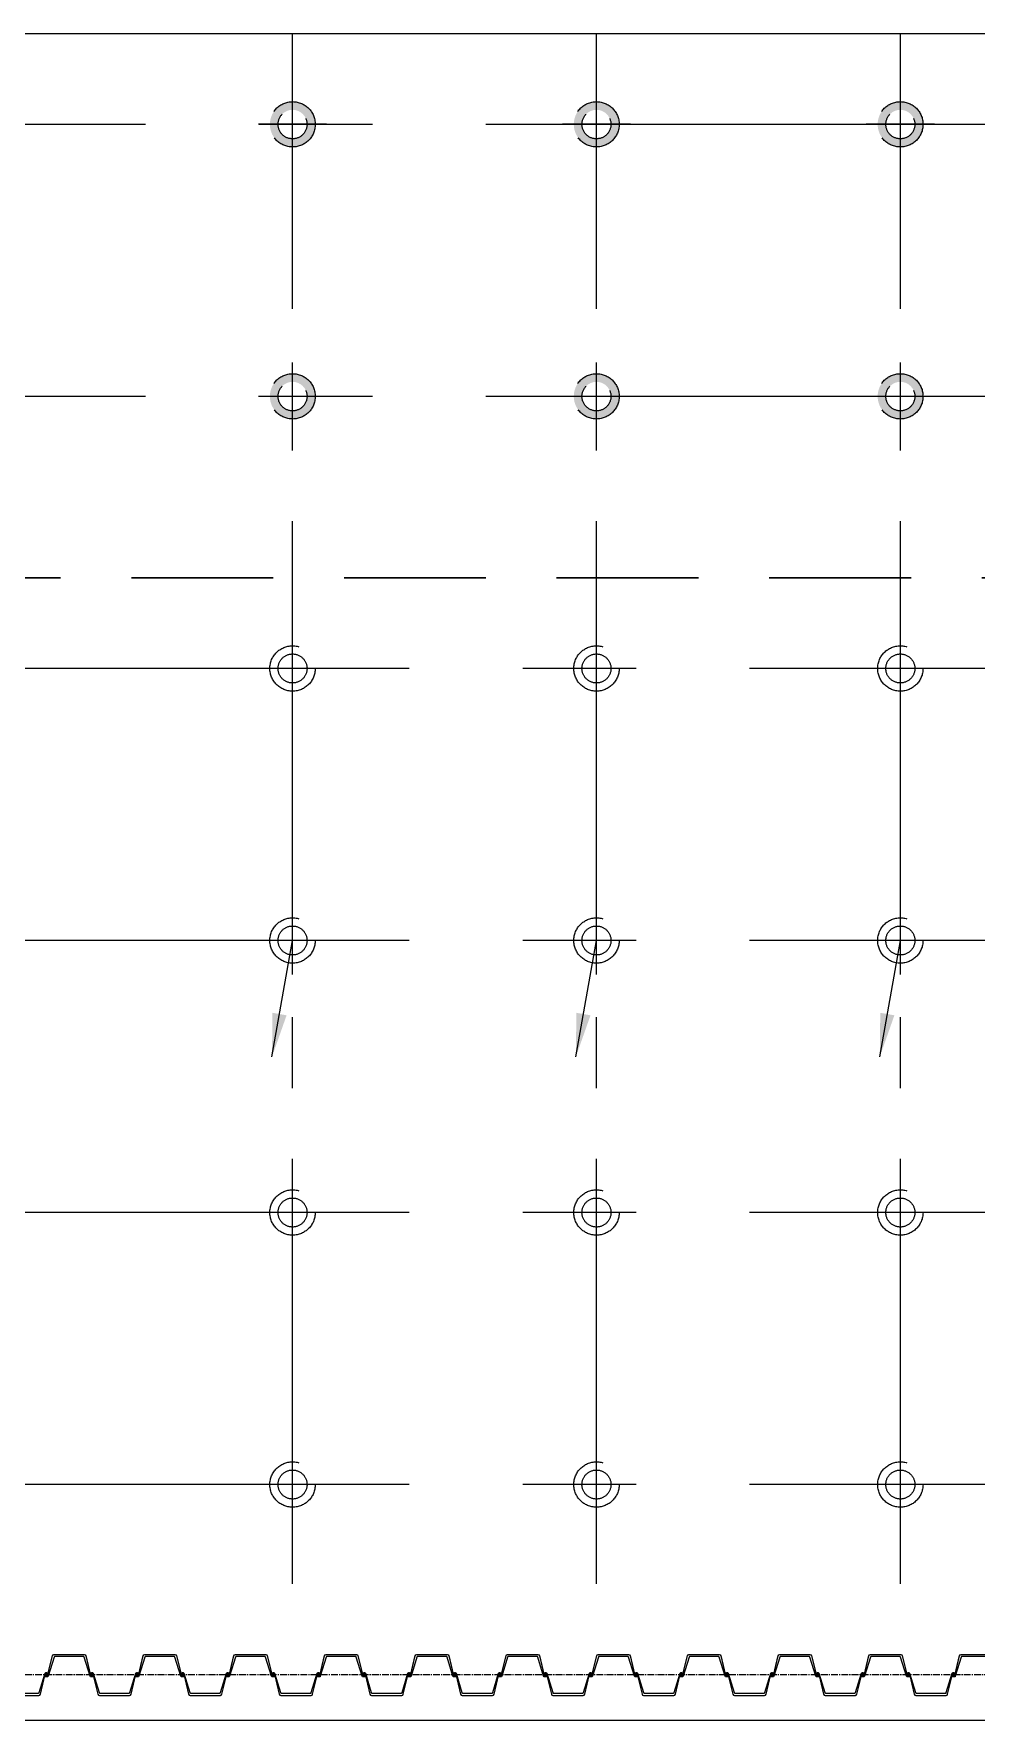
# Model space of a CAD drawing. Extents: x -57534 to 10615, y -13723 to 96319.
# Drawn here: x -12504 to -11465, y 49682 to 51542 of the extents above; entities that cross this region are included whole.
import ezdxf

# ---------------------------------------------------------------- set-up
doc = ezdxf.new("R2010")
doc.units = 0
doc.header["$LTSCALE"] = 5
doc.header["$MEASUREMENT"] = 0
for name, pattern in [('CENTER', [2, 1.25, -0.25, 0.25, -0.25]), ('CENTER2', [1.125, 0.75, -0.125, 0.125, -0.125]), ('HIDDEN', [0.375, 0.25, -0.125])]:
    doc.linetypes.add(name, pattern=pattern)
doc.layers.get('0').update_dxf_attribs({"linetype": 'CONTINUOUS'})
for name, color, linetype in [('BORDER', 2, 'CONTINUOUS'), ('CENTER', 9, 'CENTER2'), ('Coc', 2, 'CONTINUOUS'), ('Cochh', 7, 'CONTINUOUS'), ('Cu', 230, 'CONTINUOUS'), ('DIMENSION', 4, 'CONTINUOUS'), ('HATCH', 7, 'CONTINUOUS'), ('TEXT', 3, 'CONTINUOUS')]:
    doc.layers.add(name, color=color, linetype=linetype)
doc.layers.add('Border k in', color=241, linetype='CONTINUOUS', lineweight=30, plot=False)
doc.layers.add('KHUAT', color=235, linetype='HIDDEN', lineweight=18)
doc.styles.add('DIM', font='romans.shx', dxfattribs={"width": 0.65})
doc.dimstyles.new('1-400', dxfattribs={"dimscale": 400, "dimtxt": 0.22, "dimasz": 0.12, "dimexe": 0.1, "dimexo": 0.1, "dimgap": 0.08, "dimtad": 1, "dimdec": 0, "dimzin": 0, "dimdsep": 46, "dimtxsty": 'DIM', "dimblk": 'ARCHTICK', "dimcen": 0.15, "dimdle": 0.1, "dimclrd": 4, "dimclre": 7, "dimclrt": 2, "dimaunit": 1, "dimadec": 0, "dimazin": 0, "dimtfac": 1, "dimtdec": 0, "dimtix": 1, "dimtmove": 1, "dimatfit": 3, "dimfxl": 1, "dimtolj": 1, "dimtzin": 0, "dimarcsym": 0})

# ---------------------------------------------------------------- blocks, each defined once
blk = doc.blocks.new('_ArchTick')
at = {"color": 0, "linetype": 'ByBlock', "const_width": 0.15}
blk.add_lwpolyline([(-0.5, -0.5), (0.5, 0.5)], dxfattribs=at)
blk = doc.blocks.new('CocD500_HH')
at = {"layer": 'CENTER', "ltscale": 50}
for p, q in [((0, 37.5), (0, -37.5)), ((-37.5, 0), (37.5, 0))]:
    blk.add_line(p, q, dxfattribs=at)
at = {"layer": 'KHUAT', "ltscale": 100}
for radius in [25, 16]:
    blk.add_circle((0, 0), radius, dxfattribs=at)
blk = doc.blocks.new('Cu SKSP-V SY390')
at = {"layer": 'CENTER'}
for p, q in [((-25, 20.3), (-25, 24.7)), ((25, 20.3), (25, 24.7))]:
    blk.add_line(p, q, dxfattribs=at)
at = {"layer": 'Cu'}
blk.add_lwpolyline([(-16.6, 2.7, 0.331206), (-15.7, 2), (15.7, 2, 0.331206), (16.6, 2.7), (23.1, 23.9, -0.331206), (24.1, 24.7), (25.3, 24.7, -0.223582), (26.5, 24.1, -0.452935), (26.1, 22.2), (25, 21.7, -0.518485), (24.2, 21.9, -0.300037), (24.7, 22.4), (25.7, 22.9, 0.427626), (25.8, 23.6, 0.215462), (25.3, 23.9), (24.5, 23.9, 0.331206), (23.7, 23.3), (18.4, 1.3, -0.331206), (16.7, 0), (-16.7, 0, -0.331206), (-18.4, 1.3), (-23.7, 23.3, 0.331206), (-24.5, 23.9), (-25.3, 23.9, 0.215462), (-25.8, 23.6, 0.427626), (-25.7, 22.9), (-24.7, 22.4, -0.300037), (-24.2, 21.9, -0.518485), (-25, 21.7), (-26.1, 22.2, -0.452935), (-26.5, 24.1, -0.223582), (-25.3, 24.7), (-24.1, 24.7, -0.331206), (-23.1, 23.9)], format="xyb", close=True, dxfattribs=at)
blk = doc.blocks.new('Cu SKSP-V Loai SY390')
at = {"layer": 'CENTER'}
for p, q in [((-25, 20.3), (-25, 24.7)), ((25, 20.3), (25, 24.7))]:
    blk.add_line(p, q, dxfattribs=at)
at = {"layer": 'Cu'}
blk.add_lwpolyline([(-16.6, 2.7, 0.331206), (-15.7, 2), (15.7, 2, 0.331206), (16.6, 2.7), (23.1, 23.9, -0.331206), (24.1, 24.7), (25.3, 24.7, -0.223582), (26.5, 24.1, -0.452935), (26.1, 22.2), (25, 21.7, -0.518485), (24.2, 21.9, -0.300037), (24.7, 22.4), (25.7, 22.9, 0.427626), (25.8, 23.6, 0.215462), (25.3, 23.9), (24.5, 23.9, 0.331206), (23.7, 23.3), (18.4, 1.3, -0.331206), (16.7, 0), (-16.7, 0, -0.331206), (-18.4, 1.3), (-23.7, 23.3, 0.331206), (-24.5, 23.9), (-25.3, 23.9, 0.215462), (-25.8, 23.6, 0.427626), (-25.7, 22.9), (-24.7, 22.4, -0.300037), (-24.2, 21.9, -0.518485), (-25, 21.7), (-26.1, 22.2, -0.452935), (-26.5, 24.1, -0.223582), (-25.3, 24.7), (-24.1, 24.7, -0.331206), (-23.1, 23.9)], format="xyb", close=True, dxfattribs=at)
at = {"layer": 'DIMENSION'}
blk.add_blockref('Cu SKSP-V SY390', (0, 0), dxfattribs=at)
blk = doc.blocks.new('*U91')
at = {"layer": 'DIMENSION', "xscale": -1, "rotation": 180}
for p in [(1650, 45), (1750, 45), (1850, 45), (1950, 45), (2050, 45), (2150, 45), (2250, 45), (2350, 45), (2450, 45), (2550, 45), (2650, 45)]:
    blk.add_blockref('Cu SKSP-V Loai SY390', p, dxfattribs=at)
at = {"layer": 'DIMENSION'}
for p in [(1600, 0), (1700, 0), (1800, 0), (1900, 0), (2000, 0), (2100, 0), (2200, 0), (2300, 0), (2400, 0), (2500, 0), (2600, 0)]:
    blk.add_blockref('Cu SKSP-V Loai SY390', p, dxfattribs=at)
blk = doc.blocks.new('cocbs')
at = {"layer": 'Coc'}
h = blk.add_hatch(color=256, dxfattribs=at)
h.paths.add_polyline_path([(-46596.3, 9805.7), (-46596.3, 9796.7, -0.414214), (-46580.3, 9780.7), (-46571.3, 9780.7, 0.414214)])
h.paths.add_polyline_path([(-46571.3, 9780.7), (-46580.3, 9780.7, -0.414214), (-46596.3, 9764.7), (-46596.3, 9755.7, 0.414214)])
h.paths.add_polyline_path([(-46612.3, 9780.7), (-46621.3, 9780.7, 0.414214), (-46596.3, 9755.7), (-46596.3, 9764.7, -0.414214)])
h.paths.add_polyline_path([(-46596.3, 9796.7), (-46596.3, 9805.7, 0.414214), (-46621.3, 9780.7), (-46612.3, 9780.7, -0.414214)])
at = {"layer": 'Coc', "color": 8, "linetype": 'HIDDEN', "ltscale": 50}
for radius in [25, 16]:
    blk.add_circle((-46596.3, 9780.7), radius, dxfattribs=at)
at = {"layer": 'Cochh', "linetype": 'CENTER', "ltscale": 25}
for p, q in [((-46596.3, 9818.2), (-46596.3, 9743.2)), ((-46633.8, 9780.7), (-46558.8, 9780.7))]:
    blk.add_line(p, q, dxfattribs=at)
blk = doc.blocks.new('A$C7E87390C')
at = {"layer": 'BORDER'}
for p, q in [((4548.5, 5299.4), (768.5, 5299.4)), ((1070.5, 3439.4), (4548.5, 3439.4))]:
    blk.add_line(p, q, dxfattribs=at)
at = {"layer": 'Border k in', "linetype": 'HIDDEN', "ltscale": 125}
blk.add_line((1070.5, 4039.4), (4548.5, 4039.4), dxfattribs=at)
at = {"layer": 'CENTER', "ltscale": 2}
blk.add_line((779.8, 5249.4), (4517.7, 5249.4), dxfattribs=at)
at = {"layer": 'CENTER', "ltscale": 125}
for p, q in [((2488.5, 5149), (2488.5, 3439.4)), ((2823.5, 5149), (2823.5, 3439.4)), ((3158.5, 5149), (3158.5, 3439.4))]:
    blk.add_line(p, q, dxfattribs=at)
at = {"layer": 'CENTER', "ltscale": 200}
for p, q in [((779.8, 5039.4), (4464.8, 5039.4)), ((779.8, 4739.4), (4503.8, 4739.4)), ((779.8, 4439.4), (4503.8, 4439.4)), ((779.8, 4139.4), (4503.8, 4139.4)), ((1070.5, 3839.4), (4548.5, 3839.4)), ((1070.5, 3539.4), (4548.5, 3539.4))]:
    blk.add_line(p, q, dxfattribs=at)
at = {"layer": 'DIMENSION'}
for points in [[(2438.2, 5269.1, -0.331206), (2439.1, 5269.8), (2470.5, 5269.8, -0.331206), (2471.4, 5269.1), (2477.9, 5247.9, 0.331206), (2478.8, 5247.2), (2480.1, 5247.2, 0.223582), (2481.3, 5247.7, 0.452935), (2480.9, 5249.6), (2479.8, 5250.1, 0.518485), (2479, 5249.9, 0.300037), (2479.5, 5249.4), (2480.5, 5248.9, -0.427626), (2480.6, 5248.2, -0.215462), (2480.1, 5248), (2479.3, 5248, -0.331206), (2478.5, 5248.6), (2473.2, 5270.6, 0.331206), (2471.5, 5271.9), (2438.1, 5271.9, 0.331206), (2436.4, 5270.6), (2431.1, 5248.6, -0.331206), (2430.3, 5248), (2429.5, 5248, -0.215462), (2429, 5248.2, -0.427626), (2429.1, 5248.9), (2430.1, 5249.4, 0.300037), (2430.6, 5249.9, 0.518485), (2429.8, 5250.1), (2428.7, 5249.6, 0.452935), (2428.3, 5247.7, 0.223582), (2429.5, 5247.2), (2430.7, 5247.2, 0.331206), (2431.7, 5247.9)], [(2538.2, 5269.1, -0.331206), (2539.1, 5269.8), (2570.5, 5269.8, -0.331206), (2571.4, 5269.1), (2577.9, 5247.9, 0.331206), (2578.8, 5247.2), (2580.1, 5247.2, 0.223582), (2581.3, 5247.7, 0.452935), (2580.9, 5249.6), (2579.8, 5250.1, 0.518485), (2579, 5249.9, 0.300037), (2579.5, 5249.4), (2580.5, 5248.9, -0.427626), (2580.6, 5248.2, -0.215462), (2580.1, 5248), (2579.3, 5248, -0.331206), (2578.5, 5248.6), (2573.2, 5270.6, 0.331206), (2571.5, 5271.9), (2538.1, 5271.9, 0.331206), (2536.4, 5270.6), (2531.1, 5248.6, -0.331206), (2530.3, 5248), (2529.5, 5248, -0.215462), (2529, 5248.2, -0.427626), (2529.1, 5248.9), (2530.1, 5249.4, 0.300037), (2530.6, 5249.9, 0.518485), (2529.8, 5250.1), (2528.7, 5249.6, 0.452935), (2528.3, 5247.7, 0.223582), (2529.5, 5247.2), (2530.7, 5247.2, 0.331206), (2531.7, 5247.9)], [(2638.2, 5269.1, -0.331206), (2639.1, 5269.8), (2670.5, 5269.8, -0.331206), (2671.4, 5269.1), (2677.9, 5247.9, 0.331206), (2678.8, 5247.2), (2680.1, 5247.2, 0.223582), (2681.3, 5247.7, 0.452935), (2680.9, 5249.6), (2679.8, 5250.1, 0.518485), (2679, 5249.9, 0.300037), (2679.5, 5249.4), (2680.5, 5248.9, -0.427626), (2680.6, 5248.2, -0.215462), (2680.1, 5248), (2679.3, 5248, -0.331206), (2678.5, 5248.6), (2673.2, 5270.6, 0.331206), (2671.5, 5271.9), (2638.1, 5271.9, 0.331206), (2636.4, 5270.6), (2631.1, 5248.6, -0.331206), (2630.3, 5248), (2629.5, 5248, -0.215462), (2629, 5248.2, -0.427626), (2629.1, 5248.9), (2630.1, 5249.4, 0.300037), (2630.6, 5249.9, 0.518485), (2629.8, 5250.1), (2628.7, 5249.6, 0.452935), (2628.3, 5247.7, 0.223582), (2629.5, 5247.2), (2630.7, 5247.2, 0.331206), (2631.7, 5247.9)], [(2738.2, 5269.1, -0.331206), (2739.1, 5269.8), (2770.5, 5269.8, -0.331206), (2771.4, 5269.1), (2777.9, 5247.9, 0.331206), (2778.8, 5247.2), (2780.1, 5247.2, 0.223582), (2781.3, 5247.7, 0.452935), (2780.9, 5249.6), (2779.8, 5250.1, 0.518485), (2779, 5249.9, 0.300037), (2779.5, 5249.4), (2780.5, 5248.9, -0.427626), (2780.6, 5248.2, -0.215462), (2780.1, 5248), (2779.3, 5248, -0.331206), (2778.5, 5248.6), (2773.2, 5270.6, 0.331206), (2771.5, 5271.9), (2738.1, 5271.9, 0.331206), (2736.4, 5270.6), (2731.1, 5248.6, -0.331206), (2730.3, 5248), (2729.5, 5248, -0.215462), (2729, 5248.2, -0.427626), (2729.1, 5248.9), (2730.1, 5249.4, 0.300037), (2730.6, 5249.9, 0.518485), (2729.8, 5250.1), (2728.7, 5249.6, 0.452935), (2728.3, 5247.7, 0.223582), (2729.5, 5247.2), (2730.7, 5247.2, 0.331206), (2731.7, 5247.9)], [(2838.2, 5269.1, -0.331206), (2839.1, 5269.8), (2870.5, 5269.8, -0.331206), (2871.4, 5269.1), (2877.9, 5247.9, 0.331206), (2878.8, 5247.2), (2880.1, 5247.2, 0.223582), (2881.3, 5247.7, 0.452935), (2880.9, 5249.6), (2879.8, 5250.1, 0.518485), (2879, 5249.9, 0.300037), (2879.5, 5249.4), (2880.5, 5248.9, -0.427626), (2880.6, 5248.2, -0.215462), (2880.1, 5248), (2879.3, 5248, -0.331206), (2878.5, 5248.6), (2873.2, 5270.6, 0.331206), (2871.5, 5271.9), (2838.1, 5271.9, 0.331206), (2836.4, 5270.6), (2831.1, 5248.6, -0.331206), (2830.3, 5248), (2829.5, 5248, -0.215462), (2829, 5248.2, -0.427626), (2829.1, 5248.9), (2830.1, 5249.4, 0.300037), (2830.6, 5249.9, 0.518485), (2829.8, 5250.1), (2828.7, 5249.6, 0.452935), (2828.3, 5247.7, 0.223582), (2829.5, 5247.2), (2830.7, 5247.2, 0.331206), (2831.7, 5247.9)], [(2938.2, 5269.1, -0.331206), (2939.1, 5269.8), (2970.5, 5269.8, -0.331206), (2971.4, 5269.1), (2977.9, 5247.9, 0.331206), (2978.8, 5247.2), (2980.1, 5247.2, 0.223582), (2981.3, 5247.7, 0.452935), (2980.9, 5249.6), (2979.8, 5250.1, 0.518485), (2979, 5249.9, 0.300037), (2979.5, 5249.4), (2980.5, 5248.9, -0.427626), (2980.6, 5248.2, -0.215462), (2980.1, 5248), (2979.3, 5248, -0.331206), (2978.5, 5248.6), (2973.2, 5270.6, 0.331206), (2971.5, 5271.9), (2938.1, 5271.9, 0.331206), (2936.4, 5270.6), (2931.1, 5248.6, -0.331206), (2930.3, 5248), (2929.5, 5248, -0.215462), (2929, 5248.2, -0.427626), (2929.1, 5248.9), (2930.1, 5249.4, 0.300037), (2930.6, 5249.9, 0.518485), (2929.8, 5250.1), (2928.7, 5249.6, 0.452935), (2928.3, 5247.7, 0.223582), (2929.5, 5247.2), (2930.7, 5247.2, 0.331206), (2931.7, 5247.9)], [(3038.2, 5269.1, -0.331206), (3039.1, 5269.8), (3070.5, 5269.8, -0.331206), (3071.4, 5269.1), (3077.9, 5247.9, 0.331206), (3078.8, 5247.2), (3080.1, 5247.2, 0.223582), (3081.3, 5247.7, 0.452935), (3080.9, 5249.6), (3079.8, 5250.1, 0.518485), (3079, 5249.9, 0.300037), (3079.5, 5249.4), (3080.5, 5248.9, -0.427626), (3080.6, 5248.2, -0.215462), (3080.1, 5248), (3079.3, 5248, -0.331206), (3078.5, 5248.6), (3073.2, 5270.6, 0.331206), (3071.5, 5271.9), (3038.1, 5271.9, 0.331206), (3036.4, 5270.6), (3031.1, 5248.6, -0.331206), (3030.3, 5248), (3029.5, 5248, -0.215462), (3029, 5248.2, -0.427626), (3029.1, 5248.9), (3030.1, 5249.4, 0.300037), (3030.6, 5249.9, 0.518485), (3029.8, 5250.1), (3028.7, 5249.6, 0.452935), (3028.3, 5247.7, 0.223582), (3029.5, 5247.2), (3030.7, 5247.2, 0.331206), (3031.7, 5247.9)], [(3138.2, 5269.1, -0.331206), (3139.1, 5269.8), (3170.5, 5269.8, -0.331206), (3171.4, 5269.1), (3177.9, 5247.9, 0.331206), (3178.8, 5247.2), (3180.1, 5247.2, 0.223582), (3181.3, 5247.7, 0.452935), (3180.9, 5249.6), (3179.8, 5250.1, 0.518485), (3179, 5249.9, 0.300037), (3179.5, 5249.4), (3180.5, 5248.9, -0.427626), (3180.6, 5248.2, -0.215462), (3180.1, 5248), (3179.3, 5248, -0.331206), (3178.5, 5248.6), (3173.2, 5270.6, 0.331206), (3171.5, 5271.9), (3138.1, 5271.9, 0.331206), (3136.4, 5270.6), (3131.1, 5248.6, -0.331206), (3130.3, 5248), (3129.5, 5248, -0.215462), (3129, 5248.2, -0.427626), (3129.1, 5248.9), (3130.1, 5249.4, 0.300037), (3130.6, 5249.9, 0.518485), (3129.8, 5250.1), (3128.7, 5249.6, 0.452935), (3128.3, 5247.7, 0.223582), (3129.5, 5247.2), (3130.7, 5247.2, 0.331206), (3131.7, 5247.9)], [(3238.2, 5269.1, -0.331206), (3239.1, 5269.8), (3270.5, 5269.8, -0.331206), (3271.4, 5269.1), (3277.9, 5247.9, 0.331206), (3278.8, 5247.2), (3280.1, 5247.2, 0.223582), (3281.3, 5247.7, 0.452935), (3280.9, 5249.6), (3279.8, 5250.1, 0.518485), (3279, 5249.9, 0.300037), (3279.5, 5249.4), (3280.5, 5248.9, -0.427626), (3280.6, 5248.2, -0.215462), (3280.1, 5248), (3279.3, 5248, -0.331206), (3278.5, 5248.6), (3273.2, 5270.6, 0.331206), (3271.5, 5271.9), (3238.1, 5271.9, 0.331206), (3236.4, 5270.6), (3231.1, 5248.6, -0.331206), (3230.3, 5248), (3229.5, 5248, -0.215462), (3229, 5248.2, -0.427626), (3229.1, 5248.9), (3230.1, 5249.4, 0.300037), (3230.6, 5249.9, 0.518485), (3229.8, 5250.1), (3228.7, 5249.6, 0.452935), (3228.3, 5247.7, 0.223582), (3229.5, 5247.2), (3230.7, 5247.2, 0.331206), (3231.7, 5247.9)], [(3338.2, 5269.1, -0.331206), (3339.1, 5269.8), (3370.5, 5269.8, -0.331206), (3371.4, 5269.1), (3377.9, 5247.9, 0.331206), (3378.8, 5247.2), (3380.1, 5247.2, 0.223582), (3381.3, 5247.7, 0.452935), (3380.9, 5249.6), (3379.8, 5250.1, 0.518485), (3379, 5249.9, 0.300037), (3379.5, 5249.4), (3380.5, 5248.9, -0.427626), (3380.6, 5248.2, -0.215462), (3380.1, 5248), (3379.3, 5248, -0.331206), (3378.5, 5248.6), (3373.2, 5270.6, 0.331206), (3371.5, 5271.9), (3338.1, 5271.9, 0.331206), (3336.4, 5270.6), (3331.1, 5248.6, -0.331206), (3330.3, 5248), (3329.5, 5248, -0.215462), (3329, 5248.2, -0.427626), (3329.1, 5248.9), (3330.1, 5249.4, 0.300037), (3330.6, 5249.9, 0.518485), (3329.8, 5250.1), (3328.7, 5249.6, 0.452935), (3328.3, 5247.7, 0.223582), (3329.5, 5247.2), (3330.7, 5247.2, 0.331206), (3331.7, 5247.9)], [(2488.2, 5229.6, 0.331206), (2489.1, 5228.9), (2520.5, 5228.9, 0.331206), (2521.4, 5229.6), (2527.9, 5250.8, -0.331206), (2528.8, 5251.5), (2530.1, 5251.5, -0.223582), (2531.3, 5251, -0.452935), (2530.9, 5249.1), (2529.8, 5248.6, -0.518485), (2529, 5248.8, -0.300037), (2529.5, 5249.3), (2530.5, 5249.8, 0.427626), (2530.6, 5250.5, 0.215462), (2530.1, 5250.7), (2529.3, 5250.7, 0.331206), (2528.5, 5250.1), (2523.2, 5228.1, -0.331206), (2521.5, 5226.9), (2488.1, 5226.9, -0.331206), (2486.4, 5228.1), (2481.1, 5250.1, 0.331206), (2480.3, 5250.7), (2479.5, 5250.7, 0.215462), (2479, 5250.5, 0.427626), (2479.1, 5249.8), (2480.1, 5249.3, -0.300037), (2480.6, 5248.8, -0.518485), (2479.8, 5248.6), (2478.7, 5249.1, -0.452935), (2478.3, 5251, -0.223582), (2479.5, 5251.5), (2480.7, 5251.5, -0.331206), (2481.7, 5250.8)], [(2588.2, 5229.6, 0.331206), (2589.1, 5228.9), (2620.5, 5228.9, 0.331206), (2621.4, 5229.6), (2627.9, 5250.8, -0.331206), (2628.8, 5251.5), (2630.1, 5251.5, -0.223582), (2631.3, 5251, -0.452935), (2630.9, 5249.1), (2629.8, 5248.6, -0.518485), (2629, 5248.8, -0.300037), (2629.5, 5249.3), (2630.5, 5249.8, 0.427626), (2630.6, 5250.5, 0.215462), (2630.1, 5250.7), (2629.3, 5250.7, 0.331206), (2628.5, 5250.1), (2623.2, 5228.1, -0.331206), (2621.5, 5226.9), (2588.1, 5226.9, -0.331206), (2586.4, 5228.1), (2581.1, 5250.1, 0.331206), (2580.3, 5250.7), (2579.5, 5250.7, 0.215462), (2579, 5250.5, 0.427626), (2579.1, 5249.8), (2580.1, 5249.3, -0.300037), (2580.6, 5248.8, -0.518485), (2579.8, 5248.6), (2578.7, 5249.1, -0.452935), (2578.3, 5251, -0.223582), (2579.5, 5251.5), (2580.7, 5251.5, -0.331206), (2581.7, 5250.8)], [(2688.2, 5229.6, 0.331206), (2689.1, 5228.9), (2720.5, 5228.9, 0.331206), (2721.4, 5229.6), (2727.9, 5250.8, -0.331206), (2728.8, 5251.5), (2730.1, 5251.5, -0.223582), (2731.3, 5251, -0.452935), (2730.9, 5249.1), (2729.8, 5248.6, -0.518485), (2729, 5248.8, -0.300037), (2729.5, 5249.3), (2730.5, 5249.8, 0.427626), (2730.6, 5250.5, 0.215462), (2730.1, 5250.7), (2729.3, 5250.7, 0.331206), (2728.5, 5250.1), (2723.2, 5228.1, -0.331206), (2721.5, 5226.9), (2688.1, 5226.9, -0.331206), (2686.4, 5228.1), (2681.1, 5250.1, 0.331206), (2680.3, 5250.7), (2679.5, 5250.7, 0.215462), (2679, 5250.5, 0.427626), (2679.1, 5249.8), (2680.1, 5249.3, -0.300037), (2680.6, 5248.8, -0.518485), (2679.8, 5248.6), (2678.7, 5249.1, -0.452935), (2678.3, 5251, -0.223582), (2679.5, 5251.5), (2680.7, 5251.5, -0.331206), (2681.7, 5250.8)], [(2788.2, 5229.6, 0.331206), (2789.1, 5228.9), (2820.5, 5228.9, 0.331206), (2821.4, 5229.6), (2827.9, 5250.8, -0.331206), (2828.8, 5251.5), (2830.1, 5251.5, -0.223582), (2831.3, 5251, -0.452935), (2830.9, 5249.1), (2829.8, 5248.6, -0.518485), (2829, 5248.8, -0.300037), (2829.5, 5249.3), (2830.5, 5249.8, 0.427626), (2830.6, 5250.5, 0.215462), (2830.1, 5250.7), (2829.3, 5250.7, 0.331206), (2828.5, 5250.1), (2823.2, 5228.1, -0.331206), (2821.5, 5226.9), (2788.1, 5226.9, -0.331206), (2786.4, 5228.1), (2781.1, 5250.1, 0.331206), (2780.3, 5250.7), (2779.5, 5250.7, 0.215462), (2779, 5250.5, 0.427626), (2779.1, 5249.8), (2780.1, 5249.3, -0.300037), (2780.6, 5248.8, -0.518485), (2779.8, 5248.6), (2778.7, 5249.1, -0.452935), (2778.3, 5251, -0.223582), (2779.5, 5251.5), (2780.7, 5251.5, -0.331206), (2781.7, 5250.8)], [(2888.2, 5229.6, 0.331206), (2889.1, 5228.9), (2920.5, 5228.9, 0.331206), (2921.4, 5229.6), (2927.9, 5250.8, -0.331206), (2928.8, 5251.5), (2930.1, 5251.5, -0.223582), (2931.3, 5251, -0.452935), (2930.9, 5249.1), (2929.8, 5248.6, -0.518485), (2929, 5248.8, -0.300037), (2929.5, 5249.3), (2930.5, 5249.8, 0.427626), (2930.6, 5250.5, 0.215462), (2930.1, 5250.7), (2929.3, 5250.7, 0.331206), (2928.5, 5250.1), (2923.2, 5228.1, -0.331206), (2921.5, 5226.9), (2888.1, 5226.9, -0.331206), (2886.4, 5228.1), (2881.1, 5250.1, 0.331206), (2880.3, 5250.7), (2879.5, 5250.7, 0.215462), (2879, 5250.5, 0.427626), (2879.1, 5249.8), (2880.1, 5249.3, -0.300037), (2880.6, 5248.8, -0.518485), (2879.8, 5248.6), (2878.7, 5249.1, -0.452935), (2878.3, 5251, -0.223582), (2879.5, 5251.5), (2880.7, 5251.5, -0.331206), (2881.7, 5250.8)], [(2988.2, 5229.6, 0.331206), (2989.1, 5228.9), (3020.5, 5228.9, 0.331206), (3021.4, 5229.6), (3027.9, 5250.8, -0.331206), (3028.8, 5251.5), (3030.1, 5251.5, -0.223582), (3031.3, 5251, -0.452935), (3030.9, 5249.1), (3029.8, 5248.6, -0.518485), (3029, 5248.8, -0.300037), (3029.5, 5249.3), (3030.5, 5249.8, 0.427626), (3030.6, 5250.5, 0.215462), (3030.1, 5250.7), (3029.3, 5250.7, 0.331206), (3028.5, 5250.1), (3023.2, 5228.1, -0.331206), (3021.5, 5226.9), (2988.1, 5226.9, -0.331206), (2986.4, 5228.1), (2981.1, 5250.1, 0.331206), (2980.3, 5250.7), (2979.5, 5250.7, 0.215462), (2979, 5250.5, 0.427626), (2979.1, 5249.8), (2980.1, 5249.3, -0.300037), (2980.6, 5248.8, -0.518485), (2979.8, 5248.6), (2978.7, 5249.1, -0.452935), (2978.3, 5251, -0.223582), (2979.5, 5251.5), (2980.7, 5251.5, -0.331206), (2981.7, 5250.8)], [(3088.2, 5229.6, 0.331206), (3089.1, 5228.9), (3120.5, 5228.9, 0.331206), (3121.4, 5229.6), (3127.9, 5250.8, -0.331206), (3128.8, 5251.5), (3130.1, 5251.5, -0.223582), (3131.3, 5251, -0.452935), (3130.9, 5249.1), (3129.8, 5248.6, -0.518485), (3129, 5248.8, -0.300037), (3129.5, 5249.3), (3130.5, 5249.8, 0.427626), (3130.6, 5250.5, 0.215462), (3130.1, 5250.7), (3129.3, 5250.7, 0.331206), (3128.5, 5250.1), (3123.2, 5228.1, -0.331206), (3121.5, 5226.9), (3088.1, 5226.9, -0.331206), (3086.4, 5228.1), (3081.1, 5250.1, 0.331206), (3080.3, 5250.7), (3079.5, 5250.7, 0.215462), (3079, 5250.5, 0.427626), (3079.1, 5249.8), (3080.1, 5249.3, -0.300037), (3080.6, 5248.8, -0.518485), (3079.8, 5248.6), (3078.7, 5249.1, -0.452935), (3078.3, 5251, -0.223582), (3079.5, 5251.5), (3080.7, 5251.5, -0.331206), (3081.7, 5250.8)], [(3188.2, 5229.6, 0.331206), (3189.1, 5228.9), (3220.5, 5228.9, 0.331206), (3221.4, 5229.6), (3227.9, 5250.8, -0.331206), (3228.8, 5251.5), (3230.1, 5251.5, -0.223582), (3231.3, 5251, -0.452935), (3230.9, 5249.1), (3229.8, 5248.6, -0.518485), (3229, 5248.8, -0.300037), (3229.5, 5249.3), (3230.5, 5249.8, 0.427626), (3230.6, 5250.5, 0.215462), (3230.1, 5250.7), (3229.3, 5250.7, 0.331206), (3228.5, 5250.1), (3223.2, 5228.1, -0.331206), (3221.5, 5226.9), (3188.1, 5226.9, -0.331206), (3186.4, 5228.1), (3181.1, 5250.1, 0.331206), (3180.3, 5250.7), (3179.5, 5250.7, 0.215462), (3179, 5250.5, 0.427626), (3179.1, 5249.8), (3180.1, 5249.3, -0.300037), (3180.6, 5248.8, -0.518485), (3179.8, 5248.6), (3178.7, 5249.1, -0.452935), (3178.3, 5251, -0.223582), (3179.5, 5251.5), (3180.7, 5251.5, -0.331206), (3181.7, 5250.8)], [(3288.2, 5229.6, 0.331206), (3289.1, 5228.9), (3320.5, 5228.9, 0.331206), (3321.4, 5229.6), (3327.9, 5250.8, -0.331206), (3328.8, 5251.5), (3330.1, 5251.5, -0.223582), (3331.3, 5251, -0.452935), (3330.9, 5249.1), (3329.8, 5248.6, -0.518485), (3329, 5248.8, -0.300037), (3329.5, 5249.3), (3330.5, 5249.8, 0.427626), (3330.6, 5250.5, 0.215462), (3330.1, 5250.7), (3329.3, 5250.7, 0.331206), (3328.5, 5250.1), (3323.2, 5228.1, -0.331206), (3321.5, 5226.9), (3288.1, 5226.9, -0.331206), (3286.4, 5228.1), (3281.1, 5250.1, 0.331206), (3280.3, 5250.7), (3279.5, 5250.7, 0.215462), (3279, 5250.5, 0.427626), (3279.1, 5249.8), (3280.1, 5249.3, -0.300037), (3280.6, 5248.8, -0.518485), (3279.8, 5248.6), (3278.7, 5249.1, -0.452935), (3278.3, 5251, -0.223582), (3279.5, 5251.5), (3280.7, 5251.5, -0.331206), (3281.7, 5250.8)], [(3388.2, 5229.6, 0.331206), (3389.1, 5228.9), (3420.5, 5228.9, 0.331206), (3421.4, 5229.6), (3427.9, 5250.8, -0.331206), (3428.8, 5251.5), (3430.1, 5251.5, -0.223582), (3431.3, 5251, -0.452935), (3430.9, 5249.1), (3429.8, 5248.6, -0.518485), (3429, 5248.8, -0.300037), (3429.5, 5249.3), (3430.5, 5249.8, 0.427626), (3430.6, 5250.5, 0.215462), (3430.1, 5250.7), (3429.3, 5250.7, 0.331206), (3428.5, 5250.1), (3423.2, 5228.1, -0.331206), (3421.5, 5226.9), (3388.1, 5226.9, -0.331206), (3386.4, 5228.1), (3381.1, 5250.1, 0.331206), (3380.3, 5250.7), (3379.5, 5250.7, 0.215462), (3379, 5250.5, 0.427626), (3379.1, 5249.8), (3380.1, 5249.3, -0.300037), (3380.6, 5248.8, -0.518485), (3379.8, 5248.6), (3378.7, 5249.1, -0.452935), (3378.3, 5251, -0.223582), (3379.5, 5251.5), (3380.7, 5251.5, -0.331206), (3381.7, 5250.8)]]:
    blk.add_lwpolyline(points, format="xyb", close=True, dxfattribs=at)
for points in [[(3471.5, 5271.9), (3438.1, 5271.9, 0.331206), (3436.4, 5270.6), (3431.1, 5248.6, -0.331206), (3430.3, 5248), (3429.5, 5248, -0.215462), (3429, 5248.2, -0.427626), (3429.1, 5248.9), (3430.1, 5249.4, 0.300037), (3430.6, 5249.9, 0.518485), (3429.8, 5250.1), (3428.7, 5249.6, 0.452935), (3428.3, 5247.7, 0.223582), (3429.5, 5247.2), (3430.7, 5247.2, 0.331206), (3431.7, 5247.9), (3438.2, 5269.1, -0.331206), (3439.1, 5269.8), (3470.5, 5269.8, -0.331206)], [(2389.1, 5228.9), (2420.5, 5228.9, 0.331206), (2421.4, 5229.6), (2427.9, 5250.8, -0.331206), (2428.8, 5251.5), (2430.1, 5251.5, -0.223582), (2431.3, 5251, -0.452935), (2430.9, 5249.1), (2429.8, 5248.6, -0.518485), (2429, 5248.8, -0.300037), (2429.5, 5249.3), (2430.5, 5249.8, 0.427626), (2430.6, 5250.5, 0.215462), (2430.1, 5250.7), (2429.3, 5250.7, 0.331206), (2428.5, 5250.1), (2423.2, 5228.1, -0.331206), (2421.5, 5226.9), (2388.1, 5226.9, -0.331206)]]:
    blk.add_lwpolyline(points, format="xyb", dxfattribs=at)
at = {"layer": 'Coc'}
for p in [(49084.8, -5941.4), (49419.8, -5941.4), (49754.8, -5941.4), (49084.8, -6241.4), (49419.8, -6241.4), (49754.8, -6241.4)]:
    blk.add_blockref('cocbs', p, dxfattribs=at)
at = {"layer": 'DIMENSION'}
blk.add_blockref('*U91', (804.8, 5226.9), dxfattribs=at)
at = {"layer": 'HATCH'}
for p in [(2488.5, 5039.4), (2823.5, 5039.4), (3158.5, 5039.4), (2488.5, 4739.4), (2823.5, 4739.4), (3158.5, 4739.4), (2488.5, 4439.4), (2823.5, 4439.4), (3158.5, 4439.4), (2488.5, 4139.4), (2823.5, 4139.4), (3158.5, 4139.4)]:
    blk.add_blockref('CocD500_HH', p, dxfattribs=at)
at = {"layer": 'TEXT'}
for points in [[(2511.2, 4567.8), (2488.5, 4439.4)], [(2846.2, 4567.8), (2823.5, 4439.4)], [(3181.2, 4567.8), (3158.5, 4439.4)]]:
    blk.add_leader(points, dimstyle='1-400', override={"dimgap": 0.08, "dimtad": 0}, dxfattribs=at)

msp = doc.modelspace()

# ---------------------------------------------------------------- block references
at = {"layer": 'DIMENSION', "ltscale": 5, "rotation": 180}
msp.add_blockref('A$C7E87390C', (-9060.5, 54981.5), dxfattribs=at)

doc.saveas('drawing.dxf')
